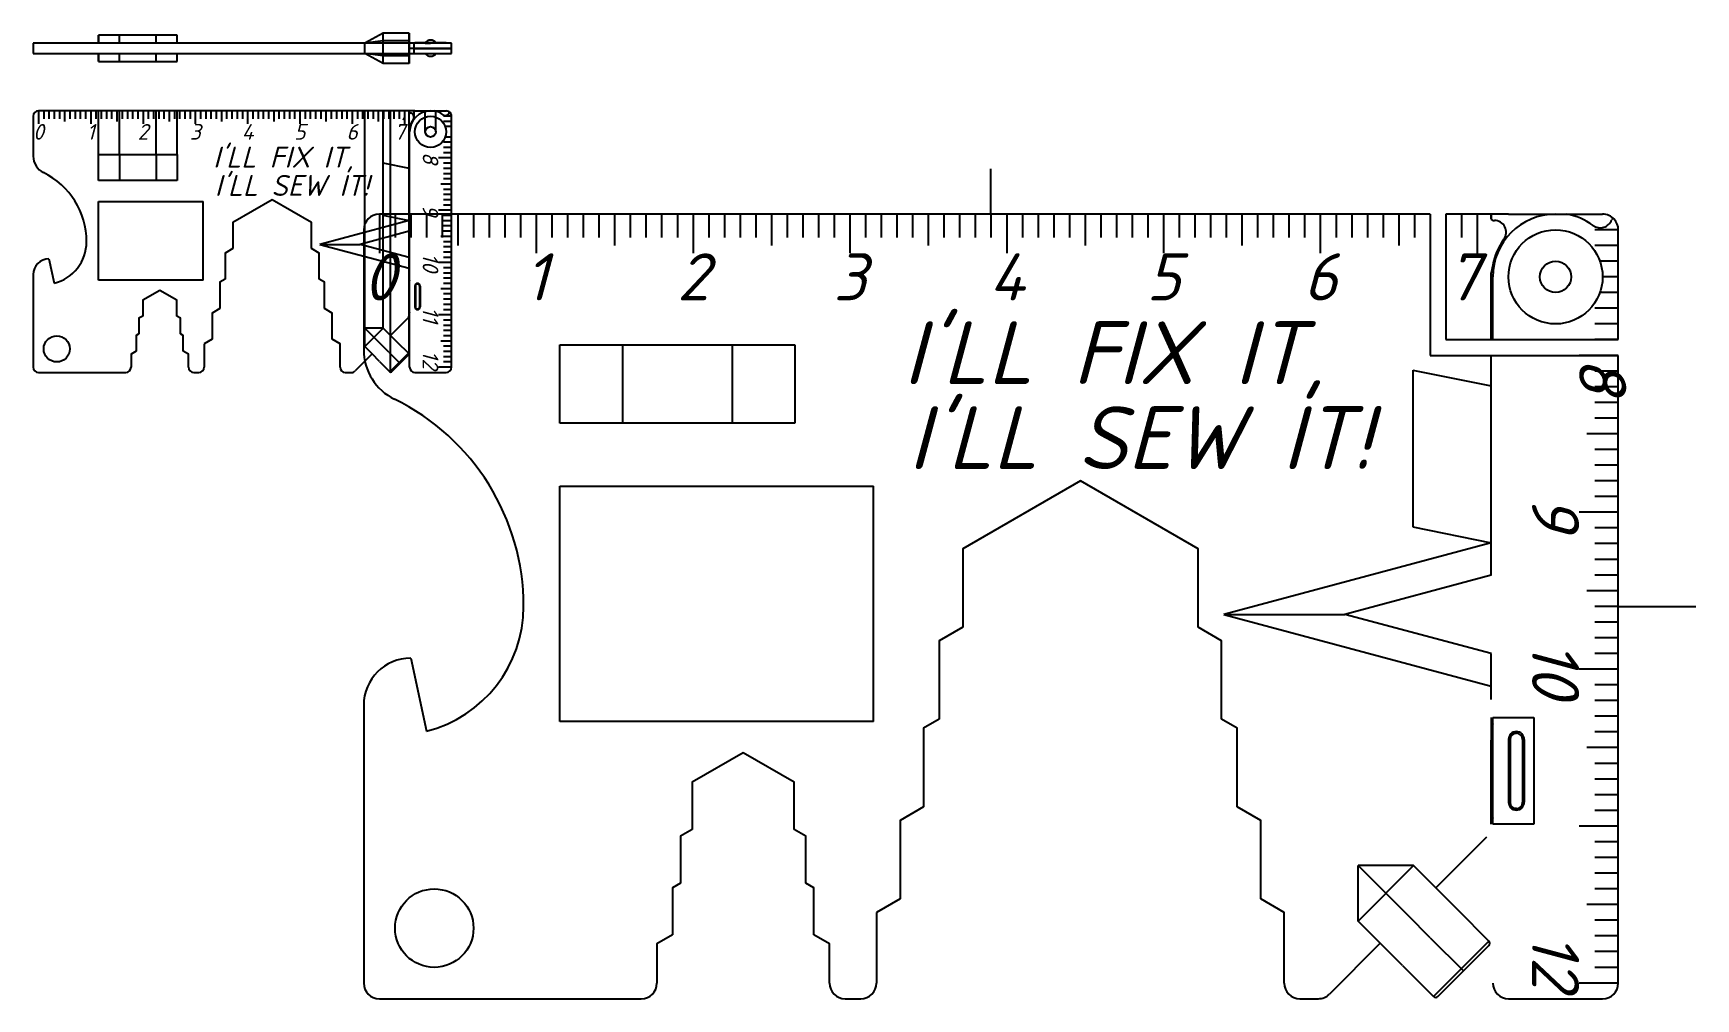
# Model space of a CAD drawing. Header units: millimetres. Extents: x -154 to 579, y -42 to 403.
# Drawn here: x 260.9 to 578.9, y -6.6 to 178 of the extents above; entities that cross this region are included whole.
import ezdxf
from ezdxf.enums import TextEntityAlignment as Align

# ---------------------------------------------------------------- set-up
doc = ezdxf.new("R2010")
doc.units = ezdxf.units.MM
doc.styles.add('GOST', font='ISOCPEUI.TTF')

msp = doc.modelspace()

# ---------------------------------------------------------------- linework, layer by layer
for p, q in [((340.856, 176.13), (260.856, 176.13)), ((260.856, 176.13), (260.856, 174.13)), ((273.356, 176.13), (273.356, 177.63)), ((273.356, 177.63), (273.356, 176.13)), ((288.356, 177.63), (273.356, 177.63)), ((273.356, 176.13), (273.356, 177.63)), ((277.356, 176.13), (277.356, 177.63)), ((284.356, 176.13), (284.356, 177.63)), ((288.356, 176.13), (288.356, 177.63)), ((288.356, 176.13), (288.356, 177.63)), ((327.802, 178.017), (324.266, 176.13)), ((327.802, 176.573), (324.266, 176.13)), ((324.266, 174.13), (324.266, 176.13)), ((332.752, 178.017), (327.802, 178.017)), ((327.802, 172.243), (327.802, 178.017)), ((332.752, 176.573), (327.802, 176.573)), ((332.752, 178.017), (332.752, 172.243)), ((332.752, 176.573), (332.752, 178.017)), ((332.752, 172.243), (332.752, 178.017)), ((332.752, 176.13), (332.752, 177.63)), ((332.752, 172.63), (332.752, 177.63)), ((332.752, 174.13), (332.752, 176.13)), ((333.706, 175.13), (332.752, 175.13)), ((333.706, 174.13), (333.706, 176.13)), ((333.706, 175.14), (340.856, 175.14)), ((333.706, 175.12), (340.856, 175.12)), ((333.856, 176.13), (333.856, 176.23)), ((333.856, 176.23), (339.856, 176.23)), ((335.856, 176.13), (336.856, 176.13)), ((335.856, 175.12), (335.856, 175.14)), ((337.856, 175.12), (337.856, 175.14)), ((339.856, 176.23), (339.856, 176.13)), ((340.856, 175.14), (340.856, 176.13)), ((340.856, 174.13), (340.856, 175.12)), ((260.856, 174.13), (340.856, 174.13)), ((273.356, 172.63), (273.356, 174.13)), ((273.356, 174.13), (273.356, 172.63)), ((273.356, 172.63), (288.356, 172.63)), ((277.356, 172.63), (277.356, 174.13)), ((284.356, 172.63), (284.356, 174.13)), ((288.356, 172.63), (288.356, 174.13)), ((288.356, 172.63), (288.356, 174.13)), ((327.802, 172.243), (324.266, 174.13)), ((327.802, 173.687), (324.266, 174.13)), ((332.752, 173.687), (327.802, 173.687)), ((332.752, 172.243), (327.802, 172.243)), ((333.856, 163.174), (261.856, 163.174)), ((261.856, 163.174), (261.856, 161.674)), ((261.856, 163.174), (261.856, 160.674)), ((262.856, 163.174), (262.856, 161.674)), ((263.856, 163.174), (263.856, 161.674)), ((264.856, 163.174), (264.856, 161.674)), ((265.856, 163.174), (265.856, 161.674)), ((266.856, 163.174), (266.856, 161.674)), ((266.856, 163.174), (266.856, 161.174)), ((267.856, 163.174), (267.856, 161.674)), ((268.856, 163.174), (268.856, 161.674)), ((269.856, 163.174), (269.856, 161.674)), ((270.856, 163.174), (270.856, 161.674)), ((271.856, 163.174), (271.856, 161.674)), ((271.856, 163.174), (271.856, 160.674)), ((272.856, 163.174), (272.856, 161.674)), ((273.356, 154.842), (273.356, 163.174)), ((273.856, 163.174), (273.856, 161.674)), ((274.856, 163.174), (274.856, 161.674)), ((275.856, 163.174), (275.856, 161.674)), ((276.856, 163.174), (276.856, 161.674)), ((276.856, 163.174), (276.856, 161.174)), ((277.356, 154.842), (277.356, 163.174)), ((277.856, 163.174), (277.856, 161.674)), ((278.856, 163.174), (278.856, 161.674)), ((279.856, 163.174), (279.856, 161.674)), ((280.856, 163.174), (280.856, 161.674)), ((281.856, 163.174), (281.856, 161.674)), ((281.856, 163.174), (281.856, 160.674)), ((282.856, 163.174), (282.856, 161.674)), ((283.856, 163.174), (283.856, 161.674)), ((284.356, 154.842), (284.356, 163.174)), ((284.856, 163.174), (284.856, 161.674)), ((285.856, 163.174), (285.856, 161.674)), ((286.856, 163.174), (286.856, 161.674)), ((286.856, 163.174), (286.856, 161.174)), ((287.856, 163.174), (287.856, 161.674)), ((288.356, 154.842), (288.356, 163.174)), ((288.856, 163.174), (288.856, 161.674)), ((289.856, 163.174), (289.856, 161.674)), ((290.856, 163.174), (290.856, 161.674)), ((291.856, 163.174), (291.856, 161.674)), ((291.856, 163.174), (291.856, 160.674)), ((292.856, 163.174), (292.856, 161.674)), ((293.856, 163.174), (293.856, 161.674)), ((294.856, 163.174), (294.856, 161.674)), ((295.856, 163.174), (295.856, 161.674)), ((296.856, 163.174), (296.856, 161.674)), ((296.856, 163.174), (296.856, 161.174)), ((297.856, 163.174), (297.856, 161.674)), ((298.856, 163.174), (298.856, 161.674)), ((299.856, 163.174), (299.856, 161.674)), ((300.856, 163.174), (300.856, 161.674)), ((301.856, 163.174), (301.856, 161.674)), ((301.856, 163.174), (301.856, 160.674)), ((302.856, 163.174), (302.856, 161.674)), ((303.856, 163.174), (303.856, 161.674)), ((304.856, 163.174), (304.856, 161.674)), ((305.856, 163.174), (305.856, 161.674)), ((306.856, 163.174), (306.856, 161.674)), ((306.856, 163.174), (306.856, 161.174)), ((307.856, 163.174), (307.856, 161.674)), ((308.856, 163.174), (308.856, 161.674)), ((309.856, 163.174), (309.856, 161.674)), ((310.856, 163.174), (310.856, 161.674)), ((311.856, 163.174), (311.856, 161.674)), ((311.856, 163.174), (311.856, 160.674)), ((312.856, 163.174), (312.856, 161.674)), ((313.856, 163.174), (313.856, 161.674)), ((314.856, 163.174), (314.856, 161.674)), ((315.856, 163.174), (315.856, 161.674)), ((316.856, 163.174), (316.856, 161.674)), ((316.856, 163.174), (316.856, 161.174)), ((317.856, 163.174), (317.856, 161.674)), ((318.856, 163.174), (318.856, 161.674)), ((319.856, 163.174), (319.856, 161.674)), ((320.856, 163.174), (320.856, 161.674)), ((321.856, 163.174), (321.856, 161.674)), ((321.856, 163.174), (321.856, 160.674)), ((322.856, 163.174), (322.856, 161.674)), ((323.856, 163.174), (323.856, 161.674)), ((324.266, 121.659), (324.266, 163.174)), ((324.856, 163.174), (324.856, 161.674)), ((325.856, 163.174), (325.856, 161.674)), ((326.856, 163.174), (326.856, 161.674)), ((326.856, 163.174), (326.856, 161.174)), ((327.802, 121.659), (327.802, 163.174)), ((327.856, 163.174), (327.856, 161.674)), ((328.856, 163.174), (328.856, 161.674)), ((329.216, 113.174), (329.216, 163.174)), ((329.856, 163.174), (329.856, 161.674)), ((330.856, 163.174), (330.856, 161.674)), ((331.856, 163.174), (331.856, 161.674)), ((331.856, 163.174), (331.856, 160.674)), ((332.752, 116.709), (332.752, 163.174)), ((332.756, 162.874), (332.756, 163.174)), ((332.756, 163.174), (332.756, 162.874)), ((332.856, 162.774), (332.956, 162.774)), ((333.706, 162.024), (333.706, 163.174)), ((333.856, 163.174), (339.856, 163.174)), ((335.856, 159.174), (335.856, 163.174)), ((336.856, 163.174), (337.554, 163.174)), ((337.856, 159.174), (337.856, 163.174)), ((260.856, 162.174), (260.856, 154.521)), ((332.846, 159.928), (332.756, 159.428)), ((332.756, 140.165), (332.756, 159.428)), ((332.856, 114.174), (332.856, 159.174)), ((340.856, 162.174), (339.356, 162.174)), ((340.856, 161.174), (339.356, 161.174)), ((340.856, 160.174), (339.685, 160.174)), ((340.856, 114.174), (340.856, 162.174)), ((340.856, 157.174), (339.356, 157.174)), ((340.856, 156.174), (339.356, 156.174)), ((340.856, 158.174), (339.685, 158.174)), ((273.356, 154.842), (288.356, 154.842)), ((273.356, 149.842), (273.356, 154.842)), ((277.356, 154.842), (277.356, 149.842)), ((284.356, 154.842), (284.356, 149.842)), ((288.356, 154.842), (288.356, 149.842)), ((327.756, 153.236), (327.756, 143.236)), ((327.756, 153.236), (332.756, 152.236)), ((340.856, 154.174), (338.356, 154.174)), ((340.856, 155.174), (339.356, 155.174)), ((340.856, 154.174), (339.356, 154.174)), ((340.856, 153.174), (339.356, 153.174)), ((288.356, 149.842), (273.356, 149.842)), ((340.856, 152.174), (339.356, 152.174)), ((340.856, 151.174), (339.356, 151.174)), ((340.856, 150.174), (339.356, 150.174)), ((444.07, 143.447), (444.07, 152.083)), ((340.856, 149.174), (338.856, 149.174)), ((340.856, 149.174), (339.356, 149.174)), ((340.856, 148.174), (339.356, 148.174)), ((340.856, 147.174), (339.356, 147.174)), ((273.356, 145.842), (293.356, 145.842)), ((273.356, 130.842), (273.356, 145.842)), ((293.356, 130.842), (293.356, 145.842)), ((327.07, 143.447), (327.07, 138.947)), ((327.07, 143.447), (327.07, 135.947)), ((528.07, 143.447), (327.07, 143.447)), ((327.756, 143.236), (332.756, 142.236)), ((330.07, 143.447), (330.07, 138.947)), ((332.756, 145.236), (332.756, 145.236)), ((333.07, 143.447), (333.07, 138.947)), ((336.07, 143.447), (336.07, 138.947)), ((340.856, 144.174), (338.356, 144.174)), ((339.07, 143.447), (339.07, 138.947)), ((340.856, 146.174), (339.356, 146.174)), ((340.856, 145.174), (339.356, 145.174)), ((340.856, 144.174), (339.356, 144.174)), ((340.856, 143.174), (339.356, 143.174)), ((342.07, 143.447), (342.07, 138.947)), ((342.07, 143.447), (342.07, 137.447)), ((345.07, 143.447), (345.07, 138.947)), ((348.07, 143.447), (348.07, 138.947)), ((351.07, 143.447), (351.07, 138.947)), ((354.07, 143.447), (354.07, 138.947)), ((357.07, 143.447), (357.07, 138.947)), ((357.07, 143.447), (357.07, 135.947)), ((360.07, 143.447), (360.07, 138.947)), ((363.07, 143.447), (363.07, 138.947)), ((366.07, 143.447), (366.07, 138.947)), ((369.07, 143.447), (369.07, 138.947)), ((372.07, 143.447), (372.07, 138.947)), ((372.07, 143.447), (372.07, 137.447)), ((375.07, 143.447), (375.07, 138.947)), ((378.07, 143.447), (378.07, 138.947)), ((381.07, 143.447), (381.07, 138.947)), ((384.07, 143.447), (384.07, 138.947)), ((387.07, 143.447), (387.07, 138.947)), ((387.07, 143.447), (387.07, 135.947)), ((390.07, 143.447), (390.07, 138.947)), ((393.07, 143.447), (393.07, 138.947)), ((396.07, 143.447), (396.07, 138.947)), ((399.07, 143.447), (399.07, 138.947)), ((402.07, 143.447), (402.07, 138.947)), ((402.07, 143.447), (402.07, 137.447)), ((405.07, 143.447), (405.07, 138.947)), ((408.07, 143.447), (408.07, 138.947)), ((411.07, 143.447), (411.07, 138.947)), ((414.07, 143.447), (414.07, 138.947)), ((417.07, 143.447), (417.07, 138.947)), ((417.07, 143.447), (417.07, 135.947)), ((420.07, 143.447), (420.07, 138.947)), ((423.07, 143.447), (423.07, 138.947)), ((426.07, 143.447), (426.07, 138.947)), ((429.07, 143.447), (429.07, 138.947)), ((432.07, 143.447), (432.07, 138.947)), ((432.07, 143.447), (432.07, 137.447)), ((435.07, 143.447), (435.07, 138.947)), ((438.07, 143.447), (438.07, 138.947)), ((441.07, 143.447), (441.07, 138.947)), ((444.07, 143.447), (444.07, 138.947)), ((447.07, 143.447), (447.07, 138.947)), ((447.07, 143.447), (447.07, 135.947)), ((450.07, 143.447), (450.07, 138.947)), ((453.07, 143.447), (453.07, 138.947)), ((456.07, 143.447), (456.07, 138.947)), ((459.07, 143.447), (459.07, 138.947)), ((462.07, 143.447), (462.07, 138.947)), ((462.07, 143.447), (462.07, 137.447)), ((465.07, 143.447), (465.07, 138.947)), ((468.07, 143.447), (468.07, 138.947)), ((471.07, 143.447), (471.07, 138.947)), ((474.07, 143.447), (474.07, 138.947)), ((477.07, 143.447), (477.07, 138.947)), ((477.07, 143.447), (477.07, 135.947)), ((480.07, 143.447), (480.07, 138.947)), ((483.07, 143.447), (483.07, 138.947)), ((486.07, 143.447), (486.07, 138.947)), ((489.07, 143.447), (489.07, 138.947)), ((492.07, 143.447), (492.07, 138.947)), ((492.07, 143.447), (492.07, 137.447)), ((495.07, 143.447), (495.07, 138.947)), ((498.07, 143.447), (498.07, 138.947)), ((501.07, 143.447), (501.07, 138.947)), ((504.07, 143.447), (504.07, 138.947)), ((507.07, 143.447), (507.07, 138.947)), ((507.07, 143.447), (507.07, 135.947)), ((510.07, 143.447), (510.07, 138.947)), ((513.07, 143.447), (513.07, 138.947)), ((516.07, 143.447), (516.07, 138.947)), ((519.07, 143.447), (519.07, 138.947)), ((522.07, 143.447), (522.07, 138.947)), ((522.07, 143.447), (522.07, 137.447)), ((525.07, 143.447), (525.07, 138.947)), ((528.07, 143.447), (528.07, 138.947)), ((528.07, 143.447), (528.07, 116.447)), ((543.07, 143.447), (531.07, 143.447)), ((531.07, 143.447), (531.07, 138.947)), ((531.07, 143.447), (531.07, 119.447)), ((534.07, 143.447), (534.07, 138.947)), ((537.07, 143.447), (537.07, 138.947)), ((537.07, 143.447), (537.07, 135.947)), ((539.77, 142.547), (539.77, 143.447)), ((539.77, 143.447), (539.77, 142.547)), ((543.07, 143.447), (561.07, 143.447)), ((552.07, 143.447), (554.163, 143.447)), ((332.756, 142.236), (315.699, 137.665)), ((332.756, 140.165), (323.426, 137.665)), ((324.07, 140.447), (324.07, 117.49)), ((340.856, 142.174), (339.356, 142.174)), ((340.856, 141.174), (339.356, 141.174)), ((340.856, 140.174), (339.356, 140.174)), ((540.07, 142.247), (540.37, 142.247)), ((564.07, 140.447), (559.57, 140.447)), ((564.07, 119.447), (564.07, 140.447)), ((564.07, 119.447), (564.07, 140.447)), ((315.699, 137.665), (323.426, 137.665)), ((315.699, 137.665), (332.756, 133.095)), ((332.756, 135.165), (323.426, 137.665)), ((340.856, 139.174), (338.856, 139.174)), ((340.856, 139.174), (339.356, 139.174)), ((340.856, 138.174), (339.356, 138.174)), ((340.856, 137.174), (339.356, 137.174)), ((564.07, 137.447), (559.57, 137.447)), ((263.856, 134.874), (264.856, 130.221)), ((332.756, 132.249), (332.756, 135.165)), ((340.856, 134.174), (338.356, 134.174)), ((340.856, 136.174), (339.356, 136.174)), ((340.856, 135.174), (339.356, 135.174)), ((340.856, 134.174), (339.356, 134.174)), ((540.04, 133.711), (539.77, 132.209)), ((564.07, 134.447), (560.556, 134.447)), ((260.856, 131.874), (260.856, 114.174)), ((266.853, 131.014), (266.853, 131.014)), ((293.356, 130.842), (273.356, 130.842)), ((332.756, 132.249), (332.756, 129.66)), ((340.856, 133.174), (339.356, 133.174)), ((340.856, 132.174), (339.356, 132.174)), ((340.856, 131.174), (339.356, 131.174)), ((539.77, 119.447), (539.77, 132.209)), ((540.07, 119.447), (540.07, 131.447)), ((564.07, 131.447), (561.07, 131.447)), ((564.07, 131.447), (561.07, 131.447)), ((332.756, 124.199), (332.756, 129.66)), ((333.856, 129.695), (333.856, 125.695)), ((333.956, 129.695), (333.956, 125.695)), ((334.056, 130.095), (334.356, 130.095)), ((334.756, 129.695), (334.756, 125.695)), ((334.856, 129.695), (334.856, 125.695)), ((340.856, 129.174), (338.856, 129.174)), ((340.856, 130.174), (339.356, 130.174)), ((340.856, 129.174), (339.356, 129.174)), ((340.856, 128.174), (339.356, 128.174)), ((564.07, 128.447), (560.556, 128.447)), ((334.356, 125.295), (334.056, 125.295)), ((340.856, 124.174), (338.356, 124.174)), ((340.856, 127.174), (339.356, 127.174)), ((340.856, 126.174), (339.356, 126.174)), ((340.856, 125.174), (339.356, 125.174)), ((340.856, 124.174), (339.356, 124.174)), ((564.07, 125.447), (559.57, 125.447)), ((324.266, 118.123), (327.802, 121.659)), ((324.266, 118.123), (324.266, 121.659)), ((327.802, 121.659), (324.266, 121.659)), ((324.266, 121.659), (326.034, 119.891)), ((329.216, 120.245), (327.802, 121.659)), ((329.216, 120.245), (332.463, 123.492)), ((340.856, 123.174), (339.356, 123.174)), ((340.856, 122.174), (339.356, 122.174)), ((340.856, 121.174), (339.356, 121.174)), ((564.07, 122.447), (559.57, 122.447)), ((293.556, 118.674), (293.556, 114.174)), ((325.68, 116.709), (324.266, 118.123)), ((327.448, 118.477), (326.034, 119.891)), ((328.862, 117.063), (327.448, 118.477)), ((330.63, 118.83), (329.216, 120.245)), ((332.61, 116.851), (330.63, 118.83)), ((340.856, 119.174), (338.856, 119.174)), ((340.856, 120.174), (339.356, 120.174)), ((340.856, 119.174), (339.356, 119.174)), ((340.856, 118.174), (339.356, 118.174)), ((361.57, 118.454), (406.57, 118.454)), ((361.57, 103.454), (361.57, 118.454)), ((373.57, 118.454), (373.57, 103.454)), ((394.57, 118.454), (394.57, 103.454)), ((406.57, 118.454), (406.57, 103.454)), ((531.07, 119.447), (564.07, 119.447)), ((564.07, 119.447), (559.57, 119.447)), ((325.68, 116.709), (322.438, 113.466)), ((327.095, 115.295), (325.68, 116.709)), ((327.095, 115.295), (329.075, 113.315)), ((328.862, 117.063), (330.984, 114.941)), ((329.075, 113.315), (332.61, 116.851)), ((329.357, 113.315), (332.61, 116.568)), ((340.856, 117.174), (339.356, 117.174)), ((340.856, 116.174), (339.356, 116.174)), ((340.856, 115.174), (339.356, 115.174)), ((528.07, 116.447), (564.07, 116.447)), ((539.77, 74.422), (539.77, 116.447)), ((564.07, 116.447), (556.57, 116.447)), ((564.07, 116.447), (559.57, 116.447)), ((564.07, -3.553), (564.07, 116.447)), ((261.856, 113.174), (278.556, 113.174)), ((291.556, 113.174), (292.556, 113.174)), ((320.556, 113.174), (321.731, 113.174)), ((333.856, 113.174), (339.856, 113.174)), ((340.856, 114.174), (338.356, 114.174)), ((340.856, 114.174), (339.356, 114.174)), ((524.77, 113.633), (524.77, 83.633)), ((524.77, 113.633), (539.77, 110.633)), ((564.07, 113.447), (559.57, 113.447)), ((564.07, 110.447), (559.57, 110.447)), ((564.07, 107.447), (559.57, 107.447)), ((406.57, 103.454), (361.57, 103.454)), ((564.07, 104.447), (559.57, 104.447)), ((564.07, 101.447), (558.07, 101.447)), ((564.07, 101.447), (559.57, 101.447)), ((564.07, 98.447), (559.57, 98.447)), ((564.07, 95.447), (559.57, 95.447)), ((564.07, 92.447), (559.57, 92.447)), ((361.57, 91.454), (421.57, 91.454)), ((361.57, 46.454), (361.57, 91.454)), ((421.57, 46.454), (421.57, 91.454)), ((539.77, 89.633), (539.77, 89.633)), ((564.07, 89.447), (559.57, 89.447)), ((564.07, 86.447), (556.57, 86.447)), ((564.07, 86.447), (559.57, 86.447)), ((524.77, 83.633), (539.77, 80.633)), ((564.07, 83.447), (559.57, 83.447)), ((539.77, 80.633), (488.598, 66.922)), ((564.07, 80.447), (559.57, 80.447)), ((564.07, 77.447), (559.57, 77.447)), ((539.77, 74.422), (511.78, 66.922)), ((564.07, 74.447), (559.57, 74.447)), ((564.07, 71.447), (558.07, 71.447)), ((564.07, 71.447), (559.57, 71.447)), ((488.598, 66.922), (511.78, 66.922)), ((488.598, 66.922), (539.77, 53.21)), ((539.77, 59.422), (511.78, 66.922)), ((564.07, 68.447), (559.57, 68.447)), ((564.07, 68.447), (578.887, 68.447)), ((564.07, 65.447), (559.57, 65.447)), ((564.07, 62.447), (559.57, 62.447)), ((333.07, 58.547), (336.07, 44.59)), ((539.77, 50.672), (539.77, 59.422)), ((564.07, 59.447), (559.57, 59.447)), ((564.07, 56.447), (556.57, 56.447)), ((564.07, 56.447), (559.57, 56.447)), ((564.07, 53.447), (559.57, 53.447)), ((324.07, 49.547), (324.07, -3.553)), ((564.07, 50.447), (559.57, 50.447)), ((342.061, 46.967), (342.061, 46.967)), ((421.57, 46.454), (361.57, 46.454)), ((539.77, 47.21), (539.77, 42.908)), ((540.07, 26.81), (540.07, 47.21)), ((540.07, 47.21), (547.94, 47.21)), ((547.94, 47.21), (547.94, 26.81)), ((564.07, 47.447), (559.57, 47.447)), ((539.77, 26.81), (539.77, 42.908)), ((543.07, 43.01), (543.07, 31.01)), ((543.37, 43.01), (543.37, 31.01)), ((543.67, 44.21), (544.57, 44.21)), ((545.77, 43.01), (545.77, 31.01)), ((546.07, 43.01), (546.07, 31.01)), ((564.07, 41.447), (558.07, 41.447)), ((564.07, 44.447), (559.57, 44.447)), ((564.07, 41.447), (559.57, 41.447)), ((564.07, 38.447), (559.57, 38.447)), ((564.07, 35.447), (559.57, 35.447)), ((564.07, 32.447), (559.57, 32.447)), ((544.57, 29.81), (543.67, 29.81)), ((564.07, 29.447), (559.57, 29.447)), ((547.94, 26.81), (540.07, 26.81)), ((564.07, 26.447), (556.57, 26.447)), ((564.07, 26.447), (559.57, 26.447)), ((529.149, 14.66), (538.892, 24.403)), ((564.07, 23.447), (559.57, 23.447)), ((564.07, 20.447), (559.57, 20.447)), ((514.3, 8.296), (524.907, 18.903)), ((514.3, 8.296), (514.3, 18.903)), ((524.907, 18.903), (514.3, 18.903)), ((514.3, 18.903), (519.603, 13.6)), ((529.149, 14.66), (524.907, 18.903)), ((564.07, 17.447), (559.57, 17.447)), ((523.846, 9.357), (519.603, 13.6)), ((533.392, 10.418), (529.149, 14.66)), ((564.07, 14.447), (559.57, 14.447)), ((422.17, 9.947), (422.17, -3.553)), ((539.332, 4.478), (533.392, 10.418)), ((564.07, 11.447), (558.07, 11.447)), ((564.07, 11.447), (559.57, 11.447)), ((518.543, 4.054), (514.3, 8.296)), ((528.089, 5.114), (523.846, 9.357)), ((564.07, 8.447), (559.57, 8.447)), ((518.543, 4.054), (508.815, -5.674)), ((522.785, -0.189), (518.543, 4.054)), ((528.089, 5.114), (534.453, -1.25)), ((528.725, -6.129), (539.332, 4.478)), ((529.574, -6.129), (539.332, 3.629)), ((564.07, 5.447), (559.57, 5.447)), ((564.07, 2.447), (559.57, 2.447)), ((522.785, -0.189), (528.725, -6.129)), ((564.07, -0.553), (559.57, -0.553)), ((564.07, -3.553), (556.57, -3.553)), ((564.07, -3.553), (559.57, -3.553)), ((327.07, -6.553), (377.17, -6.553)), ((416.17, -6.553), (419.17, -6.553)), ((503.17, -6.553), (506.694, -6.553)), ((543.07, -6.553), (561.07, -6.553))]:
    msp.add_line(p, q)
for points in [[(314.056, 136.849), (314.056, 141.849), (306.556, 146.179), (299.056, 141.849), (299.056, 136.849)], [(299.056, 136.849), (297.556, 135.983), (297.556, 130.983)], [(315.556, 130.983), (315.556, 135.983), (314.056, 136.849)], [(297.556, 130.983), (296.556, 130.406), (296.556, 125.406)], [(316.556, 125.406), (316.556, 130.406), (315.556, 130.983)], [(288.306, 123.966), (288.306, 126.966), (285.056, 128.842), (281.806, 126.966), (281.806, 123.966)], [(296.556, 125.406), (295.056, 124.54), (295.056, 119.54)], [(318.056, 119.54), (318.056, 124.54), (316.556, 125.406)], [(281.806, 123.966), (281.056, 123.533), (281.056, 120.533)], [(289.056, 120.533), (289.056, 123.533), (288.306, 123.966)], [(281.056, 120.533), (280.556, 120.244), (280.556, 117.244)], [(289.556, 117.244), (289.556, 120.244), (289.056, 120.533)], [(295.056, 119.54), (293.556, 118.674)], [(319.556, 114.174), (319.556, 118.674), (318.056, 119.54)], [(280.556, 117.244), (279.556, 116.667), (279.556, 114.167)], [(290.556, 114.167), (290.556, 116.667), (289.556, 117.244)], [(483.67, 64.473), (483.67, 79.473), (461.17, 92.464), (438.67, 79.473), (438.67, 64.473)], [(438.67, 64.473), (434.17, 61.875), (434.17, 46.875)], [(488.17, 46.875), (488.17, 61.875), (483.67, 64.473)], [(434.17, 46.875), (431.17, 45.143), (431.17, 30.143)], [(491.17, 30.143), (491.17, 45.143), (488.17, 46.875)], [(406.42, 25.825), (406.42, 34.825), (396.67, 40.454), (386.92, 34.825), (386.92, 25.825)], [(431.17, 30.143), (426.67, 27.545), (426.67, 12.545)], [(495.67, 12.545), (495.67, 27.545), (491.17, 30.143)], [(386.92, 25.825), (384.67, 24.526), (384.67, 15.526)], [(408.67, 15.526), (408.67, 24.526), (406.42, 25.825)], [(384.67, 15.526), (383.17, 14.66), (383.17, 5.66)], [(410.17, 5.66), (410.17, 14.66), (408.67, 15.526)], [(426.67, 12.545), (422.17, 9.947)], [(500.17, -3.553), (500.17, 9.947), (495.67, 12.545)], [(383.17, 5.66), (380.17, 3.928), (380.17, -3.572)], [(413.17, -3.572), (413.17, 3.928), (410.17, 5.66)]]:
    msp.add_lwpolyline(points)
for centre, radius in [((336.856, 159.174), 3), ((336.856, 159.174), 1), ((552.07, 131.447), 9), ((552.07, 131.447), 3), ((265.356, 117.674), 2.5), ((337.57, 6.947), 7.5)]:
    msp.add_circle(centre, radius)
for centre, radius, start, end in [((336.856, 175.48), 1.25, 36.8699, 143.1301), ((336.856, 174.88), 1.25, 216.8699, 323.1301), ((261.856, 162.174), 1, 90, 180), ((332.856, 162.874), 0.1, 180, 270), ((336.856, 159.174), 4, 90, 180), ((332.956, 162.024), 0.75, 323.84181, 90), ((336.856, 159.174), 4.06, 53.84181, 80.10731), ((339.706, 163.074), 0.77, 233.84181, 340.06064), ((339.856, 162.174), 1, 42.09347, 90), ((340.524, 162.777), 0.1, 42.09347, 160.06064), ((339.856, 162.174), 1, 0, 42.09347), ((336.856, 159.174), 5.728, 150.79797, 156.7667), ((336.856, 159.174), 4.08, 143.84181, 169.34214), ((264.356, 154.521), 3.5, 180, 243.92416), ((336.856, 159.174), 5.728, 224.29268, 225.70732), ((256.356, 138.174), 14.7, 0, 63.92416), ((327.07, 140.447), 3, 90, 180), ((552.07, 131.447), 12, 90, 180), ((552.07, 131.447), 12.181, 53.84181, 80.10731), ((561.07, 140.447), 3, 42.09347, 90), ((540.07, 142.547), 0.3, 180, 270), ((540.37, 139.997), 2.25, 323.84181, 90), ((560.62, 143.147), 2.31, 233.84181, 340.06064), ((563.074, 142.257), 0.3, 42.09347, 160.06064), ((561.07, 140.447), 3, 0, 42.09347), ((262.856, 138.174), 8.2, 284.11698, 0), ((552.07, 131.447), 12.241, 143.84181, 169.34214), ((263.856, 131.874), 3, 90, 180), ((333.756, 131.095), 1, 180, 205.84193), ((334.356, 129.695), 0.5, 0, 180), ((334.356, 129.695), 0.4, 0, 180), ((331.756, 124.199), 1, 315, 0), ((333.756, 124.295), 1, 154.15807, 180), ((334.356, 125.695), 0.5, 180, 0), ((334.356, 125.695), 0.4, 180, 0), ((334.57, 117.49), 10.5, 180, 243.92416), ((332.469, 116.709), 0.2, 315, 45), ((261.856, 114.174), 1, 180, 270), ((278.556, 114.174), 1, 270, 0), ((291.556, 114.174), 1, 180, 270), ((292.556, 114.174), 1, 270, 0), ((320.556, 114.174), 1, 180, 270), ((321.731, 114.174), 1, 270, 315), ((329.216, 113.456), 0.2, 225, 315), ((333.856, 114.174), 1, 180, 270), ((339.856, 114.174), 1, 270, 0), ((310.57, 68.447), 44.1, 0, 63.92416), ((330.07, 68.447), 24.6, 284.11698, 0), ((333.07, 49.547), 9, 90, 180), ((542.77, 47.21), 3, 180, 205.84193), ((544.57, 43.01), 1.5, 0, 180), ((544.57, 43.01), 1.2, 0, 180), ((544.57, 31.01), 1.5, 180, 0), ((544.57, 31.01), 1.2, 180, 0), ((542.77, 26.81), 3, 154.15807, 180), ((538.907, 4.054), 0.6, 315, 45), ((327.07, -3.553), 3, 180, 270), ((377.17, -3.553), 3, 270, 0), ((416.17, -3.553), 3, 180, 270), ((419.17, -3.553), 3, 270, 0), ((503.17, -3.553), 3, 180, 270), ((506.694, -3.553), 3, 270, 315), ((529.149, -5.704), 0.6, 225, 315), ((543.07, -3.553), 3, 180, 270), ((561.07, -3.553), 3, 270, 0)]:
    msp.add_arc(centre, radius, start, end)

# ---------------------------------------------------------------- texts
at = {"style": 'GOST'}
for s, height, p in [('0', 3, (261.856, 160.674)), ('1', 3, (271.856, 160.674)), ('2', 3, (281.856, 160.674)), ('3', 3, (291.856, 160.674)), ('4', 3, (301.856, 160.674)), ('5', 3, (311.856, 160.674)), ('6', 3, (321.856, 160.674)), ('7', 3, (330.955, 160.674)), ("I'LL FIX IT,", 4, (308.723, 156.342)), ("I'LL SEW IT!", 4, (310.367, 150.927)), ('0', 9, (327.07, 135.947)), ('1', 9, (357.07, 135.947)), ('2', 9, (387.07, 135.947)), ('3', 9, (417.07, 135.947)), ('4', 9, (447.07, 135.947)), ('5', 9, (477.07, 135.947)), ('6', 9, (507.07, 135.947)), ('7', 9, (534.367, 135.947)), ("I'LL FIX IT,", 12, (467.67, 122.954)), ("I'LL SEW IT!", 12, (472.602, 106.708))]:
    msp.add_text(s, height=height, dxfattribs=at).set_placement(p, align=Align.TOP_CENTER)
for s, height, p in [('8', 3, (338.356, 154.174)), ('9', 3, (338.356, 144.174)), ('10', 3, (338.356, 134.174)), ('11', 3, (338.356, 124.174)), ('12', 3, (338.356, 115.568)), ('8', 9, (565.57, 112.718)), ('9', 9, (556.57, 86.447)), ('10', 9, (556.57, 56.447)), ('12', 9, (556.57, 0.631))]:
    msp.add_text(s, height=height, rotation=270, dxfattribs=at).set_placement(p, align=Align.TOP_CENTER)

doc.saveas('drawing.dxf')
